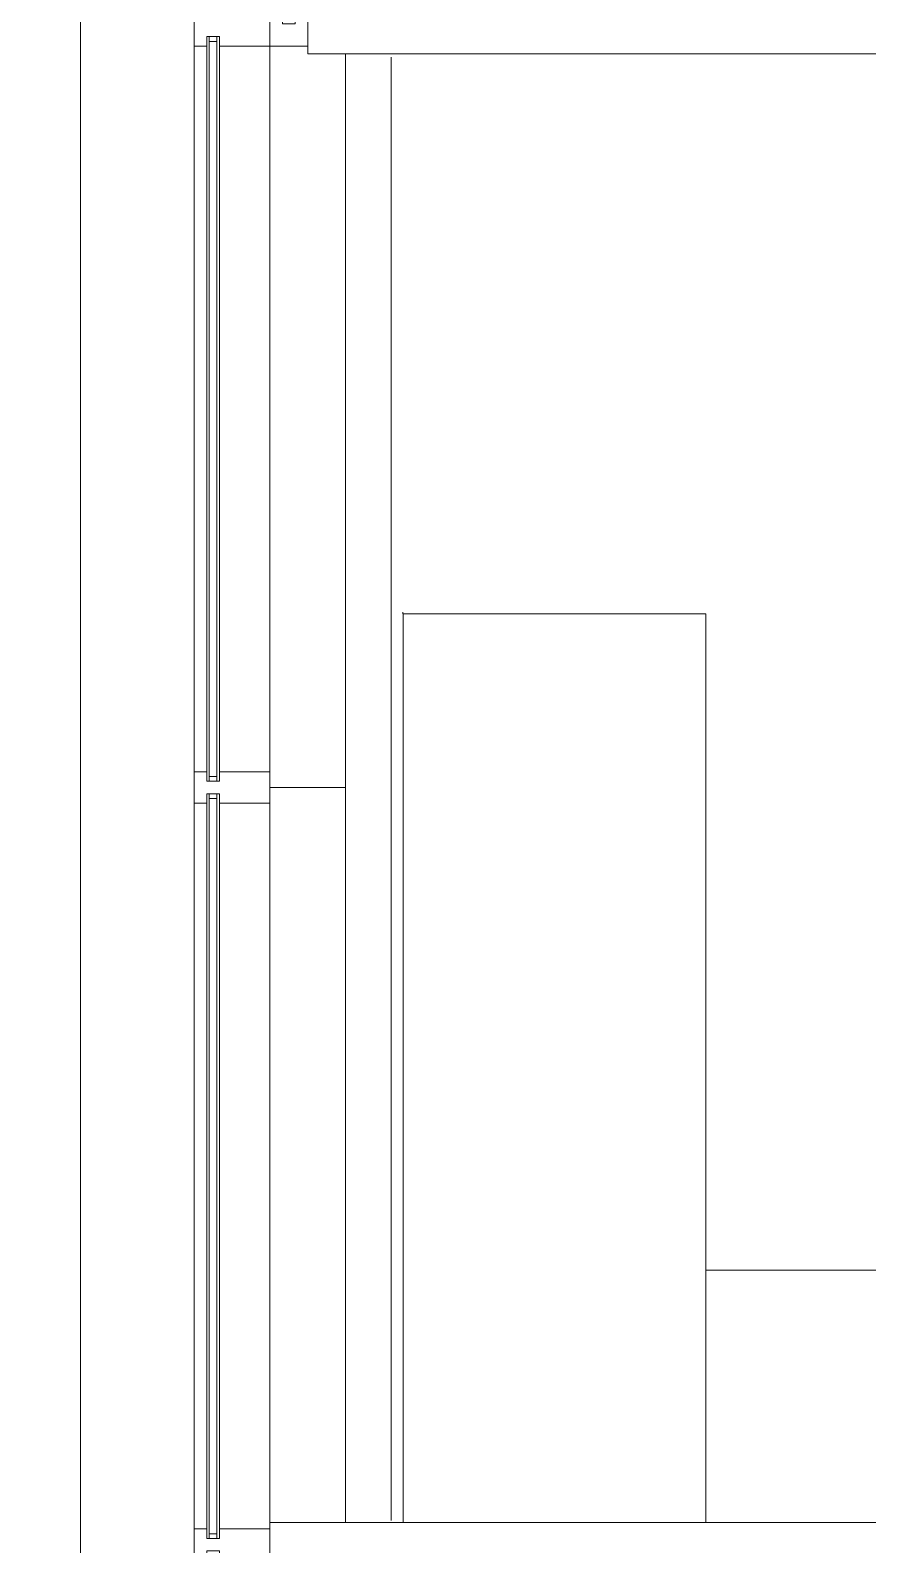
# Model space of a CAD drawing. Header units: inches. Extents: x 1 to 4637, y -664 to 702.
# Drawn here: x 1023 to 1089.4, y 197.4 to 317.4 of the extents above; entities that cross this region are included whole.
import ezdxf

# ---------------------------------------------------------------- set-up
doc = ezdxf.new("R2010")
doc.units = ezdxf.units.IN
doc.header["$MEASUREMENT"] = 0
for name, color, linetype, lineweight in [('A-WALL', 113, 'Continuous', 50), ('B-BASE', 7, 'Continuous', 9), ('I-FURN', 30, 'Continuous', 9), ('I-WALL', 2, 'Continuous', 9), ('NABCA_dwg', 8, 'Continuous', 9), ('NB-WIND-EXT', 7, 'Continuous', 9)]:
    doc.layers.add(name, color=color, linetype=linetype, lineweight=lineweight)

# ---------------------------------------------------------------- blocks, each defined once
blk = doc.blocks.new('Desk - Group 3 - No Side Chairs-V9-New Construction - Tel_Data_Elec Plan')
at = {"layer": 'I-FURN'}
for p, q in [((0, 72), (72, 72)), ((72, 72), (72, 48)), ((72, 48), (0, 48)), ((0, 48), (20, 48)), ((20, 48), (20, 0))]:
    blk.add_line(p, q, dxfattribs=at)
blk = doc.blocks.new('NABCA_dwg_MA-2900-8th-120718_dwg-2391440-New Construction - Test Fit Plan-2421454-New Construction - Tel_Data_Elec Plan')
at = {"layer": 'B-BASE'}
for p, q in [((-8363.41, -2923.98), (-8364.01, -2923.98)), ((-8353.21, -3041.19), (-8353.21, -2925.22)), ((-8349.59, -2925.22), (-8349.59, -3041.19)), ((-8363.41, -2982.23), (-8364.01, -2982.23)), ((-8359.21, -2983.1), (-8353.21, -2983.1)), ((-8365.21, -2984.35), (-8365.21, -3041.85)), ((-8363.41, -2983.98), (-8364.01, -2983.98)), ((-8359.21, -2984.35), (-8359.21, -3041.35)), ((-8363.41, -3042.23), (-8364.01, -3042.23))]:
    blk.add_line(p, q, dxfattribs=at)
at = {"layer": 'B-BASE', "flags": 128}
for points in [[(-5935.21, -3896.6), (-5935.21, -3904.1), (-8374.21, -3904.1), (-8374.21, -2881.08), (-8378.21, -2881.08), (-8378.21, -2538.1), (-5818.21, -2538.1), (-5818.21, -2548.1)], [(-8359.21, -2981.85), (-8359.21, -2882.08), (-8358.21, -2882.08), (-8358.21, -2881.33), (-8357.21, -2881.33), (-8357.21, -2882.08), (-8353.21, -2882.08), (-8353.21, -2879.58), (-8359.21, -2879.58), (-8359.21, -2882.08)], [(-8365.21, -2981.85), (-8365.21, -2924.35), (-8364.21, -2924.35), (-8364.21, -2923.6), (-8363.21, -2923.6), (-8363.21, -2924.35), (-8359.21, -2924.35), (-8359.21, -2921.85), (-8365.21, -2921.85), (-8365.21, -2924.35)], [(-8356.21, -2924.35), (-8359.21, -2924.35), (-8359.21, -2921.85), (-8358.21, -2921.85), (-8358.21, -2922.6), (-8357.21, -2922.6), (-8357.21, -2921.85), (-8356.21, -2921.85)], [(-8363.21, -3042.6), (-8364.21, -3042.6), (-8364.21, -3041.85), (-8365.21, -3041.85), (-8365.21, -3044.35), (-8364.21, -3044.35), (-8364.21, -3043.6), (-8363.21, -3043.6), (-8363.21, -3044.35), (-8359.21, -3044.35)], [(-8359.21, -3041.85), (-8363.21, -3041.85), (-8363.21, -3042.6)]]:
    blk.add_lwpolyline(points, dxfattribs=at)
blk.add_lwpolyline([(-8363.21, -2983.6), (-8364.21, -2983.6), (-8364.21, -2984.35), (-8365.21, -2984.35), (-8365.21, -2981.85), (-8364.21, -2981.85), (-8364.21, -2982.6), (-8363.21, -2982.6), (-8363.21, -2981.85), (-8359.21, -2981.85), (-8359.21, -2984.35), (-8363.21, -2984.35)], close=True, dxfattribs=at)
at = {"layer": 'NB-WIND-EXT'}
for p, q in [((-8364.21, -2982.6), (-8364.21, -2924.35)), ((-8364.01, -2982.6), (-8364.01, -2923.6)), ((-8363.41, -2982.6), (-8363.41, -2923.6)), ((-8363.21, -2982.6), (-8363.21, -2924.35)), ((-8364.21, -2984.35), (-8364.21, -3042.6)), ((-8364.01, -2983.6), (-8364.01, -3042.6)), ((-8363.41, -2983.6), (-8363.41, -3042.6)), ((-8363.21, -2984.35), (-8363.21, -3042.6))]:
    blk.add_line(p, q, dxfattribs=at)
blk = doc.blocks.new('NABCA_dwg-2391440-New Construction - Tel_Data_Elec Plan')
at = {"layer": 'A-WALL', "color": 250, "lineweight": 20}
for p, q in [((1749.27, 315.53), (1749.27, 315.28)), ((1749.27, 199.3), (1749.27, 199.15))]:
    blk.add_line(p, q, dxfattribs=at)
at = {"layer": 'I-FURN', "color": 7}
blk.add_line((1753.82, 271.15), (1753.82, 271.3), dxfattribs=at)
blk.add_blockref('NABCA_dwg_MA-2900-8th-120718_dwg-2391440-New Construction - Test Fit Plan-2421454-New Construction - Tel_Data_Elec Plan', (10102.48, 3240.5))

msp = doc.modelspace()

# ---------------------------------------------------------------- linework, layer by layer
at = {"layer": 'I-WALL', "color": 250, "lineweight": 20}
for p, q in [((1045.04, 319.03), (1045.04, 315.53)), ((1045.04, 315.53), (1195.29, 315.53)), ((1195.29, 199.15), (1042.04, 199.15)), ((1042.04, 199.15), (1042.04, 195.65))]:
    msp.add_line(p, q, dxfattribs=at)

# ---------------------------------------------------------------- block references
at = {"layer": 'I-FURN', "rotation": 89.9999999999999}
msp.add_blockref('Desk - Group 3 - No Side Chairs-V9-New Construction - Tel_Data_Elec Plan', (1124.59, 199.15), dxfattribs=at)
at = {"layer": 'NABCA_dwg', "color": 7}
msp.add_blockref('NABCA_dwg-2391440-New Construction - Tel_Data_Elec Plan', (-701.24, 0), dxfattribs=at)

doc.saveas('drawing.dxf')
